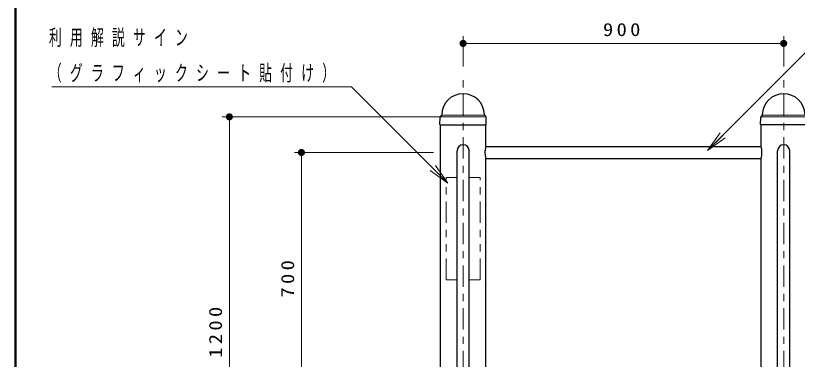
# Model space of a CAD drawing. Units: millimetres on the paper, scale 1:20. Extents: x -365 to 0, y -12 to 257.
# Drawn here: x -365 to -255.3, y 118.3 to 166.5 of the extents above; entities that cross this region are included whole.
import ezdxf

# ---------------------------------------------------------------- set-up
doc = ezdxf.new("R2010")
doc.units = ezdxf.units.MM
doc.linetypes.add('USER2', pattern=[6, 3, -1, 1, -1])
doc.linetypes.add('USER3', pattern=[8, 3, -1, 1, -1, 1, -1])
doc.layers.add('LY_1', color=7, linetype='Continuous', lineweight=25)
doc.layers.add('LY_8', color=7, linetype='Continuous', lineweight=13)
doc.styles.add('ＭＳ ゴシック', font='')
doc.styles.get('ＭＳ ゴシック').set_extended_font_data('MS Gothic')

# ---------------------------------------------------------------- blocks, each defined once
blk = doc.blocks.new('filled_dot')
at = {"color": 0, "linetype": 'Continuous', "lineweight": -2, "const_width": 1.25}
blk.add_lwpolyline([(-0.625, 0, 1), (0.625, 0, 1)], format="xyb", close=True, dxfattribs=at)

msp = doc.modelspace()

# ---------------------------------------------------------------- linework, layer by layer
at = {"layer": 'LY_1', "lineweight": 13}
for p, q in [((-302.191, 159.413), (-302.191, 163.64)), ((-257.191, 159.413), (-257.191, 163.64)), ((-302.191, 162.64), (-257.191, 162.64)), ((-305.146, 152.579), (-299.235, 152.579)), ((-254.235, 152.579), (-260.146, 152.579)), ((-303.191, 152.329), (-336.002, 152.329)), ((-335.002, 92.329), (-335.002, 152.329)), ((-305.348, 152.351), (-299.034, 152.351)), ((-254.034, 152.351), (-260.348, 152.351)), ((-267.865, 147.604), (-266.098, 150.078)), ((-267.865, 147.604), (-265.744, 149.725)), ((-265.391, 149.371), (-267.865, 147.604)), ((-306.366, 147.329), (-325.879, 147.329)), ((-324.879, 112.329), (-324.879, 147.329)), ((-304.319, 143.021), (-306.441, 145.143)), ((-306.087, 145.496), (-304.319, 143.021)), ((-304.319, 143.021), (-306.794, 144.789))]:
    msp.add_line(p, q, dxfattribs=at)
at = {"layer": 'LY_1', "linetype": 'USER2', "lineweight": 13}
for p, q in [((-302.191, 62.475), (-302.191, 158.413)), ((-257.191, 62.475), (-257.191, 158.413))]:
    msp.add_line(p, q, dxfattribs=at)
at = {"layer": 'LY_1'}
for p, q in [((-305.362, 152.408), (-305.234, 152.536)), ((-299.02, 152.408), (-299.148, 152.536)), ((-260.362, 152.408), (-260.234, 152.536)), ((-305.441, 151.254), (-305.42, 152.27)), ((-298.941, 151.254), (-298.961, 152.27)), ((-260.441, 151.254), (-260.42, 152.27)), ((-305.416, 151.229), (-298.966, 151.229)), ((-305.366, 72.329), (-305.366, 151.229)), ((-299.016, 148.179), (-299.016, 151.229)), ((-253.966, 151.229), (-260.416, 151.229)), ((-260.366, 148.179), (-260.366, 151.229)), ((-299.016, 148.179), (-260.366, 148.179)), ((-303.041, 102.451), (-303.041, 147.567)), ((-301.341, 102.451), (-301.341, 147.567)), ((-258.041, 102.451), (-258.041, 147.567)), ((-256.341, 102.451), (-256.341, 147.567)), ((-299.016, 112.329), (-299.016, 146.479)), ((-299.016, 146.479), (-260.366, 146.479)), ((-260.366, 112.329), (-260.366, 146.479))]:
    msp.add_line(p, q, dxfattribs=at)
at = {"layer": 'LY_1', "linetype": 'USER3', "lineweight": 13}
for p, q in [((-304.566, 143.829), (-303.041, 143.829)), ((-304.566, 129.454), (-304.566, 143.829)), ((-299.816, 143.829), (-301.341, 143.829)), ((-299.816, 129.454), (-299.816, 143.829)), ((-304.566, 129.454), (-303.041, 129.454)), ((-299.816, 129.454), (-301.341, 129.454))]:
    msp.add_line(p, q, dxfattribs=at)
at = {"layer": 'LY_1', "lineweight": 13}
for points in [[(-267.865, 147.604), (-253.049, 162.42), (-228.824, 162.42)], [(-304.319, 143.021), (-317.858, 156.559), (-359.917, 156.559)]]:
    msp.add_lwpolyline(points, dxfattribs=at)
at = {"layer": 'LY_1'}
for centre, radius, start, end in [((-302.191, 152.579), 3, 1.14005, 178.85842), ((-257.191, 152.579), 3, 1.14158, 178.85995), ((-305.34, 152.642), 0.15, 315, 358.85842), ((-299.041, 152.642), 0.15, 181.14005, 225), ((-260.34, 152.642), 0.15, 315, 358.85995), ((-305.22, 152.266), 0.2, 135, 178.99605), ((-299.161, 152.266), 0.2, 1.00395, 45), ((-260.22, 152.266), 0.2, 135, 178.99605), ((-305.416, 151.254), 0.025, 178.87801, 270), ((-298.966, 151.254), 0.025, 270, 1.12199), ((-260.416, 151.254), 0.025, 178.87801, 270), ((-302.191, 147.567), 0.85, 0, 180), ((-295.957, 147.329), 3.175, 164.47157, 195.52843), ((-263.425, 147.329), 3.175, 344.47157, 15.52843), ((-257.191, 147.567), 0.85, 0, 180)]:
    msp.add_arc(centre, radius, start, end, dxfattribs=at)
at = {"layer": 'LY_8', "lineweight": 50}
msp.add_line((-365, 257), (-365, 0), dxfattribs=at)

# ---------------------------------------------------------------- block references
at = {"layer": 'LY_1', "lineweight": 13, "xscale": 0.4, "yscale": 0.4}
msp.add_blockref('filled_dot', (-302.191, 162.64), dxfattribs=at)
for p, rotation in [((-257.191, 162.64), 180), ((-335.002, 152.329), 270), ((-324.879, 147.329), 270)]:
    msp.add_blockref('filled_dot', p, dxfattribs=dict(at, rotation=rotation))

# ---------------------------------------------------------------- texts
at = {"layer": 'LY_1', "style": 'ＭＳ ゴシック'}
for s, insert, char_height, attachment_point in [('\\T1.64;\\W0.6;利用解説サイン', (-360.334, 163.359), 2.199, 4), ('\\T1.33;\\W1.15;900', (-279.691, 163.64), 1.833, 8), ('\\T1.64;\\W0.6;（グラフィックシート貼付け）', (-360.334, 158.359), 2.199, 4)]:
    msp.add_mtext(s, dxfattribs=dict(at, insert=insert, char_height=char_height, attachment_point=attachment_point))
at = {"layer": 'LY_1', "char_height": 1.833, "attachment_point": 8, "rotation": 90, "style": 'ＭＳ ゴシック'}
for s, insert in [('\\T1.33;\\W1.15;700', (-325.879, 129.829)), ('\\T1.33;\\W1.15;1200', (-336.002, 122.329))]:
    msp.add_mtext(s, dxfattribs=dict(at, insert=insert))

doc.saveas('drawing.dxf')
